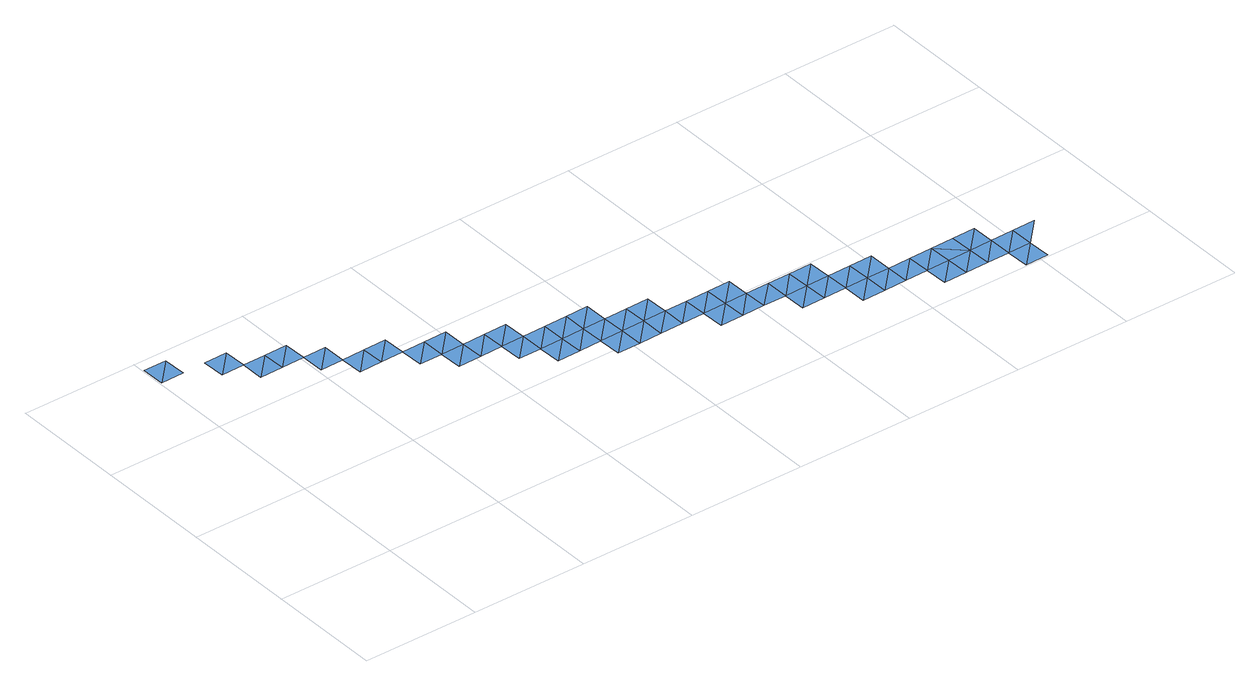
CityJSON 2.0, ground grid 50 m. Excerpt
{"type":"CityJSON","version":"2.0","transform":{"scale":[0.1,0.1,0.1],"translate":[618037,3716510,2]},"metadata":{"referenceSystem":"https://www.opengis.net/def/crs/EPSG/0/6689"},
"CityObjects":{
"waterbody1":{"type":"WaterBody","attributes":{"name":"福岡県津波浸水想定図","class":"1140","function":"2","WaterBodyTsunamiRiskAttribute.description":"1","WaterBodyTsunamiRiskAttribute.rank":"4"},"geometry":[{"type":"MultiSurface","lod":"1","boundaries":[[[0,1,2]],[[2,3,0]],[[4,5,6]],[[4,6,7]],[[8,9,7]],[[9,8,10]],[[11,9,10]],[[12,11,10]],[[13,14,12]],[[13,15,14]],[[16,17,15]],[[16,18,17]],[[18,19,17]],[[20,19,18]],[[21,20,22]],[[21,22,23]],[[24,23,25]],[[25,26,24]],[[21,23,27]],[[27,23,24]],[[28,24,26]],[[28,26,29]],[[29,30,31]],[[29,32,28]],[[30,33,31]],[[29,31,32]],[[34,35,33]],[[36,35,34]],[[31,33,37]],[[33,35,37]],[[36,38,35]],[[39,38,36]],[[35,40,37]],[[35,38,40]],[[41,42,39]],[[39,43,38]],[[42,41,44]],[[45,40,38]],[[39,42,43]],[[38,43,45]],[[44,46,42]],[[47,46,44]],[[42,48,43]],[[48,42,46]],[[49,46,47]],[[50,48,46]],[[49,47,51]],[[50,46,49]],[[51,52,49]],[[52,51,53]],[[54,53,55]],[[54,55,56]],[[52,53,57]],[[57,53,54]],[[56,58,54]],[[59,57,54]],[[58,59,54]],[[56,60,58]],[[58,60,61]],[[60,62,61]],[[63,64,62]],[[65,64,63]],[[62,66,61]],[[66,62,64]],[[67,64,65]],[[64,68,66]],[[65,69,67]],[[68,64,67]],[[70,69,71]],[[70,71,72]],[[67,69,73]],[[73,69,70]],[[72,74,70]],[[70,75,73]],[[72,76,74]],[[70,74,75]],[[76,77,74]],[[76,78,77]],[[79,80,78]],[[81,80,79]],[[77,78,82]],[[78,80,82]],[[80,81,83]],[[82,80,83]],[[81,84,83]],[[83,85,82]],[[83,84,86]],[[83,87,85]],[[84,88,86]],[[87,83,86]],[[89,90,88]],[[88,91,86]],[[89,92,90]],[[91,88,90]],[[90,93,91]]]}]}
},
"vertices":[
[109,1450,1],[9,1449,1],[11,1349,1],[111,1351,1],[311,1354,1],[211,1352,1],[213,1252,1],[313,1254,1],[314,1154,1],[412,1256,1],[414,1156,1],[512,1258,1],[514,1158,1],[516,1058,1],[614,1160,1],[616,1060,1],[618,960,1],[716,1062,1],[718,962,1],[816,1064,1],[818,964,1],[918,966,1],[820,864,1],[920,866,1],[1020,868,1],[922,766,1],[1022,768,1],[1018,968,1],[1120,870,1],[1122,770,1],[1124,670,1],[1222,772,1],[1220,872,1],[1224,672,1],[1226,572,1],[1324,674,1],[1326,574,1],[1322,774,1],[1424,676,1],[1426,576,1],[1422,776,1],[1428,476,1],[1526,578,1],[1524,678,1],[1528,478,1],[1522,778,1],[1626,580,1],[1627,480,1],[1624,680,1],[1726,582,1],[1724,682,1],[1727,482,1],[1825,584,1],[1827,484,1],[1927,486,1],[1829,384,1],[1929,386,1],[1925,586,1],[2027,488,1],[2025,587,1],[2029,388,1],[2127,489,1],[2129,389,1],[2131,290,1],[2229,391,1],[2231,291,1],[2227,491,1],[2329,393,1],[2327,493,1],[2331,293,1],[2431,295,1],[2333,193,1],[2433,195,1],[2429,395,1],[2531,297,1],[2529,397,1],[2533,197,1],[2631,299,1],[2633,199,1],[2635,99,1],[2733,201,1],[2735,101,1],[2731,301,1],[2833,203,1],[2835,103,1],[2831,303,1],[2933,205,1],[2931,305,1],[2935,105,1],[2937,5,1],[3035,107,1],[3033,207,1],[3037,7,1],[3133,209,1]
]}
